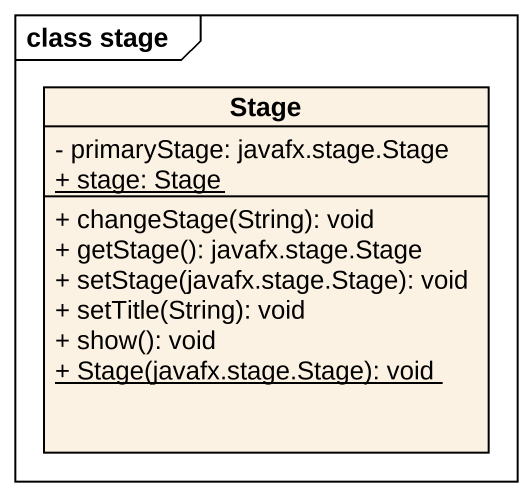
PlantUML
@startuml
mainframe class stage
hide circle
hide empty members
skinparam classAttributeIconSize 0
class Stage {
  - primaryStage: javafx.stage.Stage
  {static} + stage: Stage
  + changeStage(String): void
  + getStage(): javafx.stage.Stage
  + setStage(javafx.stage.Stage): void
  + setTitle(String): void
  + show(): void
  {static} + Stage(javafx.stage.Stage): void
}
@enduml
